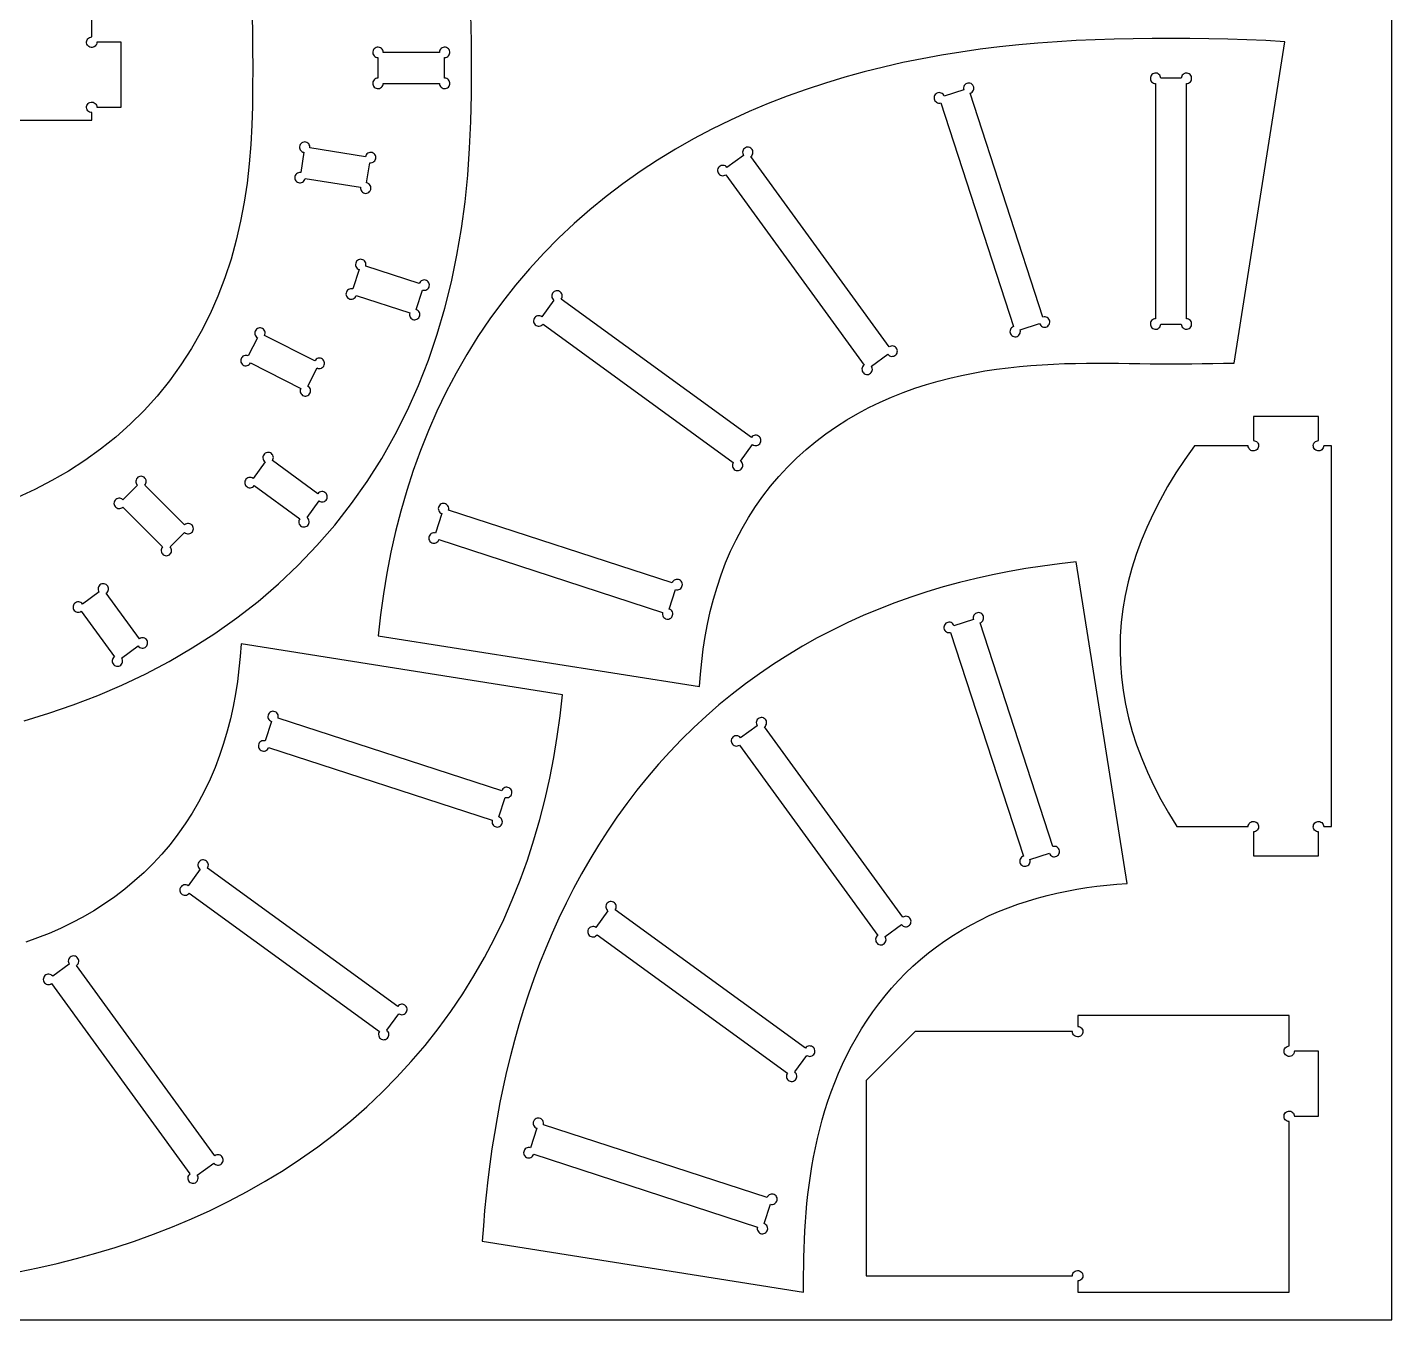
# Model space of a CAD drawing. Extents: x 0 to 2440, y -2940 to 1220.
# Drawn here: x 1601 to 2440, y 0 to 794 of the extents above; entities that cross this region are included whole.
import ezdxf

# ---------------------------------------------------------------- set-up
doc = ezdxf.new("R2010")
doc.units = 0
doc.layers.add('CUT', color=1, linetype='Continuous')
doc.layers.add('REFERENCE-SHEET', color=8, linetype='Continuous')

msp = doc.modelspace()

# ---------------------------------------------------------------- linework, layer by layer
at = {"layer": 'CUT'}
for points in [[(1407, 737), (1641, 737), (1641, 741.8), (1640.32, 741.87), (1639.67, 742.09), (1639.08, 742.44), (1638.58, 742.9), (1638.19, 743.47), (1637.93, 744.1), (1637.81, 744.77), (1637.83, 745.46), (1638, 746.12), (1638.31, 746.73), (1638.74, 747.26), (1639.27, 747.69), (1639.88, 748), (1640.54, 748.17), (1641.23, 748.19), (1641.9, 748.07), (1642.53, 747.81), (1643.1, 747.42), (1643.56, 746.92), (1643.91, 746.33), (1644.13, 745.68), (1644.2, 745), (1659, 745), (1659, 785), (1644.2, 785), (1644.13, 784.32), (1643.91, 783.67), (1643.56, 783.08), (1643.1, 782.58), (1642.53, 782.19), (1641.9, 781.93), (1641.23, 781.81), (1640.54, 781.83), (1639.88, 782), (1639.27, 782.31), (1638.74, 782.74), (1638.31, 783.27), (1638, 783.88), (1637.83, 784.54), (1637.81, 785.23), (1637.93, 785.9), (1638.19, 786.53), (1638.58, 787.1), (1639.08, 787.56), (1639.67, 787.91), (1640.32, 788.13), (1641, 788.2), (1641, 821.17)], [(1739.38, 804.48), (1739.74, 792.7), (1739.88, 780.94), (1739.9, 769.2), (1739.88, 757.46), (1739.74, 745.7), (1739.38, 733.92), (1738.75, 722.11), (1737.78, 710.29), (1736.44, 698.47), (1734.69, 686.68), (1732.48, 674.92), (1729.79, 663.25), (1726.59, 651.68), (1722.85, 640.25), (1718.57, 629.01), (1713.73, 617.99), (1708.33, 607.23), (1702.36, 596.77), (1695.84, 586.65), (1688.79, 576.9), (1681.22, 567.57), (1673.16, 558.68), (1664.64, 550.25), (1655.7, 542.3), (1646.37, 534.86), (1636.7, 527.92), (1626.73, 521.5), (1616.5, 515.59), (1606.06, 510.19), (1595.44, 505.29)], [(1599.4, 367.96), (1614.57, 372.61), (1629.66, 377.82), (1644.65, 383.59), (1659.5, 389.96), (1674.16, 396.94), (1688.6, 404.54), (1702.77, 412.78), (1716.62, 421.67), (1730.1, 431.2), (1743.17, 441.38), (1755.77, 452.19), (1767.86, 463.63), (1779.4, 475.67), (1790.35, 488.29), (1800.66, 501.45), (1810.31, 515.12), (1819.27, 529.27), (1827.53, 543.85), (1835.07, 558.81), (1841.88, 574.11), (1847.98, 589.7), (1853.37, 605.53), (1858.07, 621.57), (1862.09, 637.76), (1865.46, 654.07), (1868.22, 670.46), (1870.41, 686.91), (1872.06, 703.38), (1873.22, 719.85), (1873.95, 736.32), (1874.31, 752.77), (1874.4, 769.2), (1874.31, 785.63), (1873.95, 802.08)], [(1595.93, 29.44), (1607.84, 31.87), (1619.75, 34.57), (1631.66, 37.55), (1643.55, 40.82), (1655.41, 44.4), (1667.23, 48.29), (1679, 52.5), (1690.71, 57.04), (1702.33, 61.93), (1713.85, 67.16), (1725.26, 72.76), (1736.53, 78.71), (1747.65, 85.04), (1758.59, 91.73), (1769.34, 98.81), (1779.87, 106.25), (1790.17, 114.07), (1800.21, 122.26), (1809.97, 130.81), (1819.44, 139.72), (1828.59, 148.99), (1837.4, 158.6), (1845.86, 168.53), (1853.96, 178.78), (1861.68, 189.33), (1869, 200.17), (1875.93, 211.27), (1882.44, 222.62), (1888.54, 234.2), (1894.23, 245.99), (1899.49, 257.97), (1904.34, 270.12), (1908.77, 282.42), (1912.8, 294.85), (1916.43, 307.39), (1919.66, 320.02), (1922.51, 332.73), (1924.99, 345.49), (1927.12, 358.3), (1928.92, 371.15), (1930.39, 384.01), (1732.85, 415.3), (1732.27, 407.59), (1731.49, 399.89), (1730.52, 392.18), (1729.33, 384.49), (1727.89, 376.82), (1726.21, 369.19), (1724.27, 361.61), (1722.06, 354.09), (1719.56, 346.66), (1716.78, 339.32), (1713.71, 332.1), (1710.34, 325), (1706.68, 318.05), (1702.72, 311.27), (1698.47, 304.67), (1693.94, 298.26), (1689.13, 292.06), (1684.06, 286.09), (1678.73, 280.35), (1673.16, 274.85), (1667.36, 269.61), (1661.34, 264.64), (1655.13, 259.93), (1648.75, 255.49), (1642.2, 251.32), (1635.51, 247.43), (1628.7, 243.82), (1621.78, 240.47), (1614.78, 237.38), (1607.7, 234.56), (1600.57, 231.99)]]:
    msp.add_lwpolyline(points, dxfattribs=at)
for points in [[(1816.9, 762.9), (1816.22, 762.83), (1815.57, 762.61), (1814.98, 762.26), (1814.48, 761.8), (1814.09, 761.23), (1813.83, 760.6), (1813.71, 759.93), (1813.73, 759.24), (1813.9, 758.58), (1814.21, 757.97), (1814.64, 757.44), (1815.17, 757.01), (1815.78, 756.7), (1816.44, 756.53), (1817.13, 756.51), (1817.8, 756.63), (1818.43, 756.89), (1819, 757.28), (1819.46, 757.78), (1819.81, 758.37), (1820.03, 759.02), (1820.1, 759.7), (1854.7, 759.7), (1854.77, 759.02), (1854.99, 758.37), (1855.34, 757.78), (1855.8, 757.28), (1856.37, 756.89), (1857, 756.63), (1857.67, 756.51), (1858.36, 756.53), (1859.02, 756.7), (1859.63, 757.01), (1860.16, 757.44), (1860.59, 757.97), (1860.9, 758.58), (1861.07, 759.24), (1861.09, 759.93), (1860.97, 760.6), (1860.71, 761.23), (1860.32, 761.8), (1859.82, 762.26), (1859.23, 762.61), (1858.58, 762.83), (1857.9, 762.9), (1857.9, 775.5), (1858.58, 775.57), (1859.23, 775.79), (1859.82, 776.14), (1860.32, 776.6), (1860.71, 777.17), (1860.97, 777.8), (1861.09, 778.47), (1861.07, 779.16), (1860.9, 779.82), (1860.59, 780.43), (1860.16, 780.96), (1859.63, 781.39), (1859.02, 781.7), (1858.36, 781.87), (1857.67, 781.89), (1857, 781.77), (1856.37, 781.51), (1855.8, 781.12), (1855.34, 780.62), (1854.99, 780.03), (1854.77, 779.38), (1854.7, 778.7), (1820.1, 778.7), (1820.03, 779.38), (1819.81, 780.03), (1819.46, 780.62), (1819, 781.12), (1818.43, 781.51), (1817.8, 781.77), (1817.13, 781.89), (1816.44, 781.87), (1815.78, 781.7), (1815.17, 781.39), (1814.64, 780.96), (1814.21, 780.43), (1813.9, 779.82), (1813.73, 779.16), (1813.71, 778.47), (1813.83, 777.8), (1814.09, 777.17), (1814.48, 776.6), (1814.98, 776.14), (1815.57, 775.79), (1816.22, 775.57), (1816.9, 775.5)], [(2374.39, 785.3), (2362.66, 785.99), (2350.96, 786.52), (2339.28, 786.9), (2327.62, 787.14), (2315.98, 787.27), (2304.35, 787.3), (2292.72, 787.27), (2281.08, 787.14), (2269.42, 786.9), (2257.75, 786.52), (2246.04, 785.99), (2234.31, 785.3), (2222.55, 784.43), (2210.77, 783.37), (2198.95, 782.12), (2187.11, 780.65), (2175.24, 778.96), (2163.36, 777.03), (2151.46, 774.86), (2139.55, 772.43), (2127.63, 769.73), (2115.73, 766.75), (2103.84, 763.47), (2091.98, 759.9), (2080.16, 756.01), (2068.39, 751.8), (2056.68, 747.26), (2045.06, 742.37), (2033.54, 737.13), (2022.13, 731.54), (2010.86, 725.58), (1999.74, 719.26), (1988.8, 712.56), (1978.05, 705.49), (1967.51, 698.05), (1957.22, 690.23), (1947.18, 682.04), (1937.42, 673.49), (1927.95, 664.57), (1918.8, 655.31), (1909.99, 645.7), (1901.52, 635.77), (1893.43, 625.52), (1885.71, 614.97), (1878.39, 604.13), (1871.46, 593.03), (1864.95, 581.68), (1858.84, 570.09), (1853.16, 558.3), (1847.9, 546.33), (1843.05, 534.18), (1838.61, 521.88), (1834.59, 509.45), (1830.96, 496.91), (1827.73, 484.28), (1824.88, 471.57), (1822.39, 458.81), (1820.26, 445.99), (1818.47, 433.15), (1817, 420.29), (2014.54, 389), (2015.12, 396.7), (2015.89, 404.41), (2016.87, 412.12), (2018.06, 419.81), (2019.49, 427.48), (2021.17, 435.11), (2023.12, 442.69), (2025.33, 450.2), (2027.82, 457.64), (2030.6, 464.98), (2033.68, 472.2), (2037.05, 479.3), (2040.71, 486.24), (2044.67, 493.03), (2048.91, 499.63), (2053.45, 506.04), (2058.25, 512.24), (2063.33, 518.21), (2068.66, 523.95), (2074.23, 529.45), (2080.03, 534.68), (2086.04, 539.66), (2092.25, 544.37), (2098.64, 548.81), (2105.19, 552.97), (2111.87, 556.86), (2118.69, 560.48), (2125.6, 563.83), (2132.61, 566.91), (2139.69, 569.74), (2146.82, 572.31), (2153.99, 574.64), (2161.18, 576.73), (2168.39, 578.6), (2175.59, 580.25), (2182.78, 581.7), (2189.94, 582.96), (2197.08, 584.04), (2204.17, 584.95), (2211.22, 585.71), (2218.22, 586.33), (2225.16, 586.82), (2232.05, 587.19), (2238.87, 587.46), (2245.64, 587.64), (2252.35, 587.74), (2259, 587.78), (2265.6, 587.76), (2272.15, 587.7), (2278.65, 587.61), (2285.11, 587.51), (2291.55, 587.41), (2297.95, 587.33), (2304.35, 587.3), (2310.75, 587.33), (2317.15, 587.41), (2323.59, 587.51), (2330.05, 587.61), (2336.55, 587.7), (2343.1, 587.76)], [(2310.65, 611.8), (2310.72, 611.12), (2310.94, 610.47), (2311.29, 609.88), (2311.75, 609.38), (2312.32, 608.99), (2312.95, 608.73), (2313.62, 608.61), (2314.31, 608.63), (2314.97, 608.8), (2315.58, 609.11), (2316.11, 609.54), (2316.54, 610.07), (2316.85, 610.68), (2317.02, 611.34), (2317.04, 612.03), (2316.92, 612.7), (2316.66, 613.33), (2316.27, 613.89), (2315.77, 614.36), (2315.18, 614.71), (2314.53, 614.93), (2313.85, 615), (2313.85, 759.6), (2314.53, 759.67), (2315.18, 759.89), (2315.77, 760.24), (2316.27, 760.7), (2316.66, 761.26), (2316.92, 761.9), (2317.04, 762.57), (2317.02, 763.25), (2316.85, 763.92), (2316.54, 764.53), (2316.11, 765.06), (2315.58, 765.49), (2314.97, 765.8), (2314.31, 765.97), (2313.62, 765.99), (2312.95, 765.87), (2312.32, 765.61), (2311.75, 765.22), (2311.29, 764.72), (2310.94, 764.13), (2310.72, 763.48), (2310.65, 762.8), (2298.05, 762.8), (2297.98, 763.48), (2297.76, 764.13), (2297.41, 764.72), (2296.95, 765.22), (2296.38, 765.61), (2295.75, 765.87), (2295.08, 765.99), (2294.39, 765.97), (2293.73, 765.8), (2293.12, 765.49), (2292.59, 765.06), (2292.16, 764.53), (2291.85, 763.92), (2291.68, 763.25), (2291.66, 762.57), (2291.78, 761.9), (2292.04, 761.26), (2292.43, 760.7), (2292.93, 760.24), (2293.52, 759.89), (2294.17, 759.67), (2294.85, 759.6), (2294.85, 615), (2294.17, 614.93), (2293.52, 614.71), (2292.93, 614.36), (2292.43, 613.89), (2292.04, 613.33), (2291.78, 612.7), (2291.66, 612.03), (2291.68, 611.34), (2291.85, 610.68), (2292.16, 610.07), (2292.59, 609.54), (2293.12, 609.11), (2293.73, 608.8), (2294.39, 608.63), (2295.08, 608.61), (2295.75, 608.73), (2296.38, 608.99), (2296.95, 609.38), (2297.41, 609.88), (2297.76, 610.47), (2297.98, 611.12), (2298.05, 611.8)], [(2223.58, 612.07), (2223.86, 611.44), (2224.27, 610.89), (2224.78, 610.44), (2225.38, 610.11), (2226.03, 609.91), (2226.72, 609.86), (2227.39, 609.95), (2228.04, 610.18), (2228.61, 610.55), (2229.1, 611.03), (2229.48, 611.6), (2229.72, 612.24), (2229.82, 612.92), (2229.78, 613.6), (2229.59, 614.26), (2229.27, 614.86), (2228.82, 615.38), (2228.28, 615.8), (2227.66, 616.09), (2226.99, 616.24), (2226.31, 616.24), (2225.64, 616.1), (2180.95, 753.62), (2181.58, 753.9), (2182.13, 754.31), (2182.58, 754.82), (2182.91, 755.42), (2183.11, 756.08), (2183.16, 756.76), (2183.07, 757.44), (2182.83, 758.08), (2182.47, 758.66), (2181.99, 759.14), (2181.42, 759.52), (2180.78, 759.76), (2180.1, 759.86), (2179.42, 759.82), (2178.76, 759.63), (2178.16, 759.31), (2177.64, 758.86), (2177.22, 758.32), (2176.93, 757.7), (2176.78, 757.03), (2176.78, 756.35), (2176.92, 755.68), (2164.94, 751.78), (2164.66, 752.41), (2164.25, 752.96), (2163.74, 753.41), (2163.14, 753.74), (2162.48, 753.94), (2161.8, 753.99), (2161.12, 753.9), (2160.48, 753.67), (2159.9, 753.3), (2159.42, 752.82), (2159.04, 752.25), (2158.8, 751.61), (2158.7, 750.93), (2158.74, 750.25), (2158.93, 749.59), (2159.25, 748.99), (2159.7, 748.47), (2160.24, 748.05), (2160.86, 747.77), (2161.53, 747.62), (2162.21, 747.61), (2162.88, 747.75), (2207.57, 610.23), (2206.94, 609.95), (2206.39, 609.54), (2205.94, 609.03), (2205.61, 608.43), (2205.41, 607.78), (2205.36, 607.09), (2205.45, 606.42), (2205.68, 605.77), (2206.05, 605.2), (2206.53, 604.71), (2207.1, 604.33), (2207.74, 604.09), (2208.42, 603.99), (2209.1, 604.03), (2209.76, 604.22), (2210.36, 604.54), (2210.88, 604.99), (2211.29, 605.53), (2211.58, 606.15), (2211.73, 606.82), (2211.74, 607.5), (2211.6, 608.17)], [(1769.42, 704.9), (1768.74, 704.93), (1768.06, 704.82), (1767.43, 704.57), (1766.86, 704.18), (1766.39, 703.69), (1766.03, 703.11), (1765.8, 702.46), (1765.72, 701.78), (1765.79, 701.1), (1765.99, 700.45), (1766.33, 699.86), (1766.79, 699.35), (1767.35, 698.95), (1767.98, 698.68), (1768.65, 698.55), (1769.33, 698.56), (1770, 698.72), (1770.61, 699.02), (1771.15, 699.44), (1771.59, 699.97), (1771.9, 700.58), (1772.08, 701.24), (1806.26, 695.82), (1806.22, 695.14), (1806.33, 694.46), (1806.59, 693.83), (1806.97, 693.26), (1807.46, 692.79), (1808.05, 692.43), (1808.69, 692.21), (1809.37, 692.12), (1810.05, 692.19), (1810.7, 692.39), (1811.3, 692.73), (1811.8, 693.19), (1812.2, 693.75), (1812.47, 694.38), (1812.6, 695.05), (1812.59, 695.73), (1812.43, 696.4), (1812.13, 697.01), (1811.71, 697.55), (1811.18, 697.99), (1810.58, 698.3), (1809.92, 698.48), (1811.89, 710.93), (1812.57, 710.89), (1813.25, 711.01), (1813.88, 711.26), (1814.45, 711.64), (1814.92, 712.13), (1815.28, 712.72), (1815.51, 713.36), (1815.59, 714.04), (1815.53, 714.72), (1815.32, 715.38), (1814.98, 715.97), (1814.52, 716.48), (1813.96, 716.87), (1813.33, 717.15), (1812.66, 717.28), (1811.98, 717.26), (1811.31, 717.1), (1810.7, 716.8), (1810.16, 716.38), (1809.72, 715.86), (1809.41, 715.25), (1809.23, 714.59), (1775.05, 720), (1775.09, 720.68), (1774.98, 721.36), (1774.72, 722), (1774.34, 722.56), (1773.85, 723.04), (1773.26, 723.39), (1772.62, 723.62), (1771.94, 723.7), (1771.26, 723.64), (1770.61, 723.43), (1770.01, 723.09), (1769.51, 722.63), (1769.11, 722.08), (1768.84, 721.45), (1768.71, 720.78), (1768.72, 720.09), (1768.88, 719.43), (1769.18, 718.81), (1769.6, 718.27), (1770.13, 717.84), (1770.73, 717.52), (1771.39, 717.34)], [(2130.38, 593.26), (2130.84, 592.75), (2131.4, 592.36), (2132.03, 592.08), (2132.7, 591.95), (2133.38, 591.97), (2134.05, 592.13), (2134.66, 592.43), (2135.2, 592.85), (2135.64, 593.37), (2135.95, 593.98), (2136.13, 594.64), (2136.17, 595.32), (2136.06, 596), (2135.8, 596.64), (2135.42, 597.2), (2134.93, 597.68), (2134.34, 598.03), (2133.7, 598.26), (2133.02, 598.34), (2132.34, 598.28), (2131.68, 598.07), (2131.09, 597.73), (2046.1, 714.71), (2046.61, 715.17), (2047, 715.73), (2047.27, 716.36), (2047.41, 717.03), (2047.39, 717.71), (2047.23, 718.38), (2046.93, 718.99), (2046.51, 719.53), (2045.99, 719.97), (2045.38, 720.29), (2044.72, 720.46), (2044.03, 720.5), (2043.36, 720.39), (2042.72, 720.13), (2042.16, 719.75), (2041.68, 719.26), (2041.33, 718.67), (2041.1, 718.03), (2041.02, 717.35), (2041.08, 716.67), (2041.29, 716.02), (2041.63, 715.42), (2031.43, 708.02), (2030.98, 708.52), (2030.42, 708.92), (2029.79, 709.19), (2029.12, 709.32), (2028.44, 709.31), (2027.77, 709.15), (2027.15, 708.85), (2026.62, 708.43), (2026.18, 707.9), (2025.86, 707.3), (2025.68, 706.64), (2025.65, 705.95), (2025.76, 705.28), (2026.02, 704.64), (2026.4, 704.07), (2026.89, 703.6), (2027.47, 703.24), (2028.12, 703.02), (2028.8, 702.94), (2029.48, 703), (2030.13, 703.21), (2030.73, 703.55), (2115.72, 586.56), (2115.21, 586.1), (2114.81, 585.55), (2114.54, 584.92), (2114.41, 584.25), (2114.43, 583.56), (2114.59, 582.9), (2114.88, 582.28), (2115.31, 581.74), (2115.83, 581.31), (2116.44, 580.99), (2117.1, 580.81), (2117.78, 580.78), (2118.46, 580.89), (2119.09, 581.14), (2119.66, 581.53), (2120.14, 582.02), (2120.49, 582.6), (2120.72, 583.25), (2120.8, 583.93), (2120.74, 584.61), (2120.53, 585.26), (2120.19, 585.85)], [(1801.43, 633.34), (1800.76, 633.48), (1800.08, 633.48), (1799.41, 633.33), (1798.79, 633.04), (1798.25, 632.63), (1797.8, 632.11), (1797.48, 631.5), (1797.29, 630.85), (1797.25, 630.16), (1797.35, 629.49), (1797.59, 628.85), (1797.97, 628.28), (1798.46, 627.79), (1799.03, 627.43), (1799.68, 627.19), (1800.35, 627.1), (1801.04, 627.16), (1801.69, 627.35), (1802.29, 627.69), (1802.8, 628.14), (1803.21, 628.69), (1803.49, 629.31), (1836.4, 618.62), (1836.25, 617.95), (1836.26, 617.27), (1836.41, 616.6), (1836.7, 615.98), (1837.11, 615.43), (1837.63, 614.99), (1838.24, 614.67), (1838.89, 614.48), (1839.58, 614.43), (1840.25, 614.54), (1840.89, 614.78), (1841.46, 615.15), (1841.94, 615.64), (1842.31, 616.22), (1842.54, 616.86), (1842.64, 617.54), (1842.58, 618.22), (1842.39, 618.88), (1842.05, 619.47), (1841.6, 619.99), (1841.05, 620.39), (1840.43, 620.67), (1844.32, 632.66), (1844.99, 632.52), (1845.67, 632.52), (1846.34, 632.67), (1846.96, 632.96), (1847.51, 633.37), (1847.95, 633.89), (1848.28, 634.5), (1848.46, 635.16), (1848.51, 635.84), (1848.41, 636.51), (1848.16, 637.15), (1847.79, 637.73), (1847.3, 638.21), (1846.72, 638.57), (1846.08, 638.81), (1845.4, 638.9), (1844.72, 638.85), (1844.06, 638.65), (1843.47, 638.32), (1842.95, 637.86), (1842.55, 637.31), (1842.27, 636.69), (1809.36, 647.38), (1809.5, 648.05), (1809.5, 648.74), (1809.35, 649.4), (1809.06, 650.02), (1808.64, 650.57), (1808.12, 651.01), (1807.52, 651.34), (1806.86, 651.52), (1806.18, 651.57), (1805.5, 651.47), (1804.86, 651.22), (1804.29, 650.85), (1803.81, 650.36), (1803.45, 649.78), (1803.21, 649.14), (1803.12, 648.46), (1803.17, 647.78), (1803.37, 647.13), (1803.7, 646.53), (1804.15, 646.01), (1804.7, 645.61), (1805.33, 645.33)], [(2047.21, 537.71), (2047.8, 537.37), (2048.46, 537.16), (2049.14, 537.1), (2049.82, 537.18), (2050.46, 537.41), (2051.05, 537.76), (2051.54, 538.24), (2051.92, 538.8), (2052.17, 539.44), (2052.29, 540.11), (2052.25, 540.8), (2052.07, 541.46), (2051.76, 542.07), (2051.32, 542.59), (2050.78, 543.01), (2050.17, 543.31), (2049.5, 543.47), (2048.82, 543.49), (2048.15, 543.35), (2047.52, 543.08), (2046.96, 542.69), (2046.5, 542.18), (1929.52, 627.17), (1929.86, 627.77), (1930.07, 628.42), (1930.13, 629.1), (1930.05, 629.78), (1929.82, 630.42), (1929.46, 631.01), (1928.99, 631.5), (1928.42, 631.88), (1927.79, 632.14), (1927.11, 632.25), (1926.43, 632.21), (1925.77, 632.03), (1925.16, 631.72), (1924.63, 631.28), (1924.21, 630.74), (1923.92, 630.13), (1923.76, 629.46), (1923.74, 628.78), (1923.87, 628.11), (1924.14, 627.48), (1924.54, 626.92), (1925.05, 626.46), (1917.64, 616.27), (1917.05, 616.61), (1916.4, 616.82), (1915.72, 616.88), (1915.04, 616.8), (1914.39, 616.57), (1913.81, 616.22), (1913.31, 615.74), (1912.93, 615.18), (1912.68, 614.54), (1912.57, 613.86), (1912.6, 613.18), (1912.78, 612.52), (1913.09, 611.91), (1913.53, 611.39), (1914.07, 610.97), (1914.69, 610.67), (1915.35, 610.51), (1916.04, 610.49), (1916.71, 610.62), (1917.34, 610.9), (1917.89, 611.29), (1918.35, 611.8), (2035.33, 526.81), (2034.99, 526.21), (2034.79, 525.56), (2034.72, 524.88), (2034.81, 524.2), (2035.03, 523.56), (2035.39, 522.97), (2035.86, 522.48), (2036.43, 522.1), (2037.07, 521.84), (2037.74, 521.73), (2038.42, 521.77), (2039.08, 521.94), (2039.69, 522.26), (2040.22, 522.7), (2040.64, 523.23), (2040.94, 523.85), (2041.1, 524.52), (2041.11, 525.2), (2040.98, 525.87), (2040.71, 526.5), (2040.31, 527.06), (2039.8, 527.51)], [(1737.2, 592.2), (1736.56, 592.45), (1735.88, 592.55), (1735.2, 592.51), (1734.54, 592.32), (1733.94, 591.99), (1733.42, 591.55), (1733, 591.01), (1732.72, 590.39), (1732.57, 589.72), (1732.56, 589.03), (1732.7, 588.36), (1732.98, 587.74), (1733.39, 587.19), (1733.9, 586.74), (1734.5, 586.41), (1735.15, 586.21), (1735.84, 586.15), (1736.51, 586.25), (1737.16, 586.48), (1737.73, 586.85), (1738.22, 587.33), (1738.6, 587.9), (1769.42, 572.19), (1769.18, 571.55), (1769.08, 570.88), (1769.12, 570.19), (1769.31, 569.54), (1769.63, 568.93), (1770.08, 568.41), (1770.62, 568), (1771.24, 567.71), (1771.91, 567.56), (1772.59, 567.56), (1773.26, 567.7), (1773.89, 567.98), (1774.44, 568.38), (1774.89, 568.9), (1775.22, 569.49), (1775.42, 570.15), (1775.47, 570.83), (1775.38, 571.51), (1775.15, 572.15), (1774.78, 572.73), (1774.3, 573.22), (1773.73, 573.59), (1779.45, 584.82), (1780.09, 584.57), (1780.76, 584.47), (1781.45, 584.52), (1782.1, 584.7), (1782.71, 585.03), (1783.23, 585.47), (1783.64, 586.02), (1783.93, 586.64), (1784.08, 587.3), (1784.09, 587.99), (1783.94, 588.66), (1783.66, 589.28), (1783.26, 589.83), (1782.75, 590.28), (1782.15, 590.62), (1781.49, 590.81), (1780.81, 590.87), (1780.13, 590.77), (1779.49, 590.54), (1778.91, 590.17), (1778.42, 589.69), (1778.05, 589.12), (1747.22, 604.83), (1747.46, 605.47), (1747.57, 606.15), (1747.52, 606.83), (1747.34, 607.49), (1747.01, 608.09), (1746.57, 608.61), (1746.02, 609.02), (1745.4, 609.31), (1744.73, 609.46), (1744.05, 609.47), (1743.38, 609.33), (1742.76, 609.05), (1742.21, 608.64), (1741.75, 608.13), (1741.42, 607.53), (1741.23, 606.87), (1741.17, 606.19), (1741.26, 605.51), (1741.5, 604.87), (1741.86, 604.29), (1742.34, 603.8), (1742.92, 603.43)], [(2403, 537), (2398.2, 537), (2398.13, 536.32), (2397.91, 535.67), (2397.56, 535.08), (2397.1, 534.58), (2396.53, 534.19), (2395.9, 533.93), (2395.23, 533.81), (2394.54, 533.83), (2393.88, 534), (2393.27, 534.31), (2392.74, 534.74), (2392.31, 535.27), (2392, 535.88), (2391.83, 536.54), (2391.81, 537.23), (2391.93, 537.9), (2392.19, 538.53), (2392.58, 539.1), (2393.08, 539.56), (2393.67, 539.91), (2394.32, 540.13), (2395, 540.2), (2395, 555), (2355, 555), (2355, 540.2), (2355.68, 540.13), (2356.33, 539.91), (2356.92, 539.56), (2357.42, 539.1), (2357.81, 538.53), (2358.07, 537.9), (2358.19, 537.23), (2358.17, 536.54), (2358, 535.88), (2357.69, 535.27), (2357.26, 534.74), (2356.73, 534.31), (2356.12, 534), (2355.46, 533.83), (2354.77, 533.81), (2354.1, 533.93), (2353.47, 534.19), (2352.9, 534.58), (2352.44, 535.08), (2352.09, 535.67), (2351.87, 536.32), (2351.8, 537), (2318.83, 537), (2312.9, 528.64), (2307.39, 520.29), (2302.28, 511.93), (2297.58, 503.57), (2293.29, 495.21), (2289.42, 486.86), (2285.95, 478.5), (2282.89, 470.14), (2280.25, 461.79), (2278.01, 453.43), (2276.19, 445.07), (2274.78, 436.71), (2273.77, 428.36), (2273.18, 420), (2273, 411.64), (2273.23, 403.29), (2273.87, 394.93), (2274.92, 386.57), (2276.38, 378.21), (2278.25, 369.86), (2280.53, 361.5), (2283.22, 353.14), (2286.33, 344.79), (2289.84, 336.43), (2293.76, 328.07), (2298.1, 319.71), (2302.84, 311.36), (2308, 303), (2351.8, 303), (2351.87, 303.68), (2352.09, 304.33), (2352.44, 304.92), (2352.9, 305.42), (2353.47, 305.81), (2354.1, 306.07), (2354.77, 306.19), (2355.46, 306.17), (2356.12, 306), (2356.73, 305.69), (2357.26, 305.26), (2357.69, 304.73), (2358, 304.12), (2358.17, 303.46), (2358.19, 302.77), (2358.07, 302.1), (2357.81, 301.47), (2357.42, 300.9), (2356.92, 300.44), (2356.33, 300.09), (2355.68, 299.87), (2355, 299.8), (2355, 285), (2395, 285), (2395, 299.8), (2394.32, 299.87), (2393.67, 300.09), (2393.08, 300.44), (2392.58, 300.9), (2392.19, 301.47), (2391.93, 302.1), (2391.81, 302.77), (2391.83, 303.46), (2392, 304.12), (2392.31, 304.73), (2392.74, 305.26), (2393.27, 305.69), (2393.88, 306), (2394.54, 306.17), (2395.23, 306.19), (2395.9, 306.07), (2396.53, 305.81), (2397.1, 305.42), (2397.56, 304.92), (2397.91, 304.33), (2398.13, 303.68), (2398.2, 303), (2403, 303)], [(1740.12, 516.99), (1739.53, 517.33), (1738.88, 517.53), (1738.2, 517.6), (1737.52, 517.51), (1736.87, 517.29), (1736.29, 516.93), (1735.79, 516.46), (1735.41, 515.89), (1735.16, 515.26), (1735.05, 514.58), (1735.08, 513.9), (1735.26, 513.24), (1735.58, 512.63), (1736.01, 512.1), (1736.55, 511.68), (1737.17, 511.38), (1737.83, 511.22), (1738.52, 511.21), (1739.19, 511.34), (1739.82, 511.61), (1740.37, 512.01), (1740.83, 512.52), (1768.82, 492.18), (1768.48, 491.59), (1768.28, 490.93), (1768.21, 490.25), (1768.3, 489.57), (1768.52, 488.93), (1768.88, 488.34), (1769.35, 487.85), (1769.92, 487.47), (1770.55, 487.22), (1771.23, 487.1), (1771.91, 487.14), (1772.57, 487.32), (1773.18, 487.63), (1773.71, 488.07), (1774.13, 488.61), (1774.43, 489.22), (1774.59, 489.89), (1774.6, 490.57), (1774.47, 491.24), (1774.2, 491.87), (1773.8, 492.43), (1773.29, 492.89), (1780.7, 503.08), (1781.29, 502.74), (1781.94, 502.53), (1782.63, 502.47), (1783.31, 502.55), (1783.95, 502.78), (1784.53, 503.14), (1785.03, 503.61), (1785.41, 504.18), (1785.66, 504.81), (1785.78, 505.49), (1785.74, 506.17), (1785.56, 506.83), (1785.25, 507.44), (1784.81, 507.96), (1784.27, 508.39), (1783.66, 508.68), (1782.99, 508.84), (1782.31, 508.86), (1781.64, 508.73), (1781.01, 508.46), (1780.45, 508.06), (1779.99, 507.55), (1752, 527.89), (1752.34, 528.48), (1752.55, 529.13), (1752.61, 529.81), (1752.53, 530.49), (1752.3, 531.14), (1751.94, 531.72), (1751.47, 532.22), (1750.9, 532.6), (1750.27, 532.85), (1749.59, 532.96), (1748.91, 532.93), (1748.25, 532.75), (1747.64, 532.44), (1747.12, 532), (1746.69, 531.46), (1746.4, 530.84), (1746.24, 530.18), (1746.22, 529.5), (1746.35, 528.82), (1746.62, 528.2), (1747.02, 527.64), (1747.53, 527.18)], [(1660.1, 503.89), (1659.57, 504.32), (1658.96, 504.62), (1658.29, 504.79), (1657.61, 504.82), (1656.94, 504.7), (1656.31, 504.43), (1655.74, 504.04), (1655.28, 503.54), (1654.93, 502.95), (1654.71, 502.31), (1654.64, 501.63), (1654.71, 500.95), (1654.93, 500.3), (1655.28, 499.71), (1655.74, 499.21), (1656.31, 498.82), (1656.94, 498.56), (1657.61, 498.43), (1658.29, 498.46), (1658.96, 498.63), (1659.57, 498.93), (1660.1, 499.36), (1684.57, 474.9), (1684.14, 474.36), (1683.83, 473.75), (1683.66, 473.09), (1683.64, 472.41), (1683.76, 471.73), (1684.02, 471.1), (1684.41, 470.54), (1684.91, 470.07), (1685.5, 469.72), (1686.15, 469.51), (1686.83, 469.43), (1687.51, 469.51), (1688.16, 469.72), (1688.75, 470.07), (1689.25, 470.54), (1689.64, 471.1), (1689.9, 471.73), (1690.02, 472.41), (1690, 473.09), (1689.83, 473.75), (1689.52, 474.36), (1689.09, 474.9), (1698, 483.81), (1698.54, 483.38), (1699.15, 483.07), (1699.81, 482.9), (1700.49, 482.88), (1701.17, 483), (1701.8, 483.26), (1702.36, 483.65), (1702.83, 484.15), (1703.18, 484.74), (1703.39, 485.39), (1703.47, 486.07), (1703.39, 486.75), (1703.18, 487.4), (1702.83, 487.99), (1702.36, 488.49), (1701.8, 488.88), (1701.17, 489.14), (1700.49, 489.26), (1699.81, 489.24), (1699.15, 489.07), (1698.54, 488.76), (1698, 488.33), (1673.54, 512.8), (1673.97, 513.33), (1674.27, 513.94), (1674.44, 514.61), (1674.47, 515.29), (1674.34, 515.96), (1674.08, 516.59), (1673.69, 517.16), (1673.19, 517.62), (1672.6, 517.97), (1671.95, 518.19), (1671.27, 518.26), (1670.59, 518.19), (1669.95, 517.97), (1669.36, 517.62), (1668.86, 517.16), (1668.47, 516.59), (1668.2, 515.96), (1668.08, 515.29), (1668.11, 514.61), (1668.28, 513.94), (1668.58, 513.33), (1669.01, 512.8)], [(1999.82, 448.67), (2000.49, 448.53), (2001.17, 448.53), (2001.84, 448.68), (2002.46, 448.97), (2003.01, 449.39), (2003.45, 449.91), (2003.77, 450.51), (2003.96, 451.17), (2004.01, 451.85), (2003.9, 452.53), (2003.66, 453.17), (2003.29, 453.74), (2002.8, 454.22), (2002.22, 454.59), (2001.58, 454.82), (2000.9, 454.91), (2000.22, 454.86), (1999.56, 454.66), (1998.96, 454.33), (1998.45, 453.88), (1998.04, 453.33), (1997.76, 452.7), (1860.24, 497.39), (1860.38, 498.06), (1860.38, 498.74), (1860.23, 499.41), (1859.94, 500.03), (1859.53, 500.57), (1859, 501.02), (1858.4, 501.34), (1857.74, 501.53), (1857.06, 501.57), (1856.39, 501.47), (1855.75, 501.23), (1855.17, 500.85), (1854.69, 500.37), (1854.33, 499.79), (1854.09, 499.14), (1854, 498.47), (1854.05, 497.78), (1854.25, 497.13), (1854.58, 496.53), (1855.03, 496.02), (1855.59, 495.61), (1856.21, 495.33), (1852.32, 483.35), (1851.65, 483.49), (1850.96, 483.48), (1850.3, 483.33), (1849.67, 483.05), (1849.13, 482.63), (1848.69, 482.11), (1848.36, 481.51), (1848.17, 480.85), (1848.13, 480.17), (1848.23, 479.49), (1848.48, 478.85), (1848.85, 478.28), (1849.34, 477.8), (1849.92, 477.43), (1850.56, 477.2), (1851.24, 477.11), (1851.92, 477.16), (1852.57, 477.36), (1853.17, 477.69), (1853.68, 478.14), (1854.09, 478.69), (1854.37, 479.32), (1991.89, 434.63), (1991.75, 433.96), (1991.76, 433.28), (1991.91, 432.61), (1992.2, 431.99), (1992.61, 431.45), (1993.13, 431), (1993.73, 430.68), (1994.39, 430.49), (1995.07, 430.45), (1995.75, 430.55), (1996.39, 430.79), (1996.96, 431.17), (1997.44, 431.65), (1997.81, 432.23), (1998.04, 432.87), (1998.14, 433.55), (1998.08, 434.23), (1997.88, 434.89), (1997.55, 435.49), (1997.1, 436), (1996.55, 436.41), (1995.93, 436.69)], [(2246.01, 465.6), (2235.72, 464.45), (2225.44, 463.09), (2215.17, 461.53), (2204.93, 459.74), (2194.72, 457.72), (2184.55, 455.47), (2174.43, 452.98), (2164.36, 450.24), (2154.35, 447.24), (2144.42, 443.99), (2134.57, 440.47), (2124.81, 436.69), (2115.16, 432.65), (2105.62, 428.34), (2096.2, 423.76), (2086.92, 418.91), (2077.78, 413.79), (2068.8, 408.42), (2059.98, 402.78), (2051.33, 396.89), (2042.87, 390.75), (2034.59, 384.36), (2026.52, 377.73), (2018.65, 370.88), (2010.99, 363.8), (2003.55, 356.5), (1996.33, 349.01), (1989.34, 341.31), (1982.59, 333.44), (1976.07, 325.38), (1969.78, 317.16), (1963.74, 308.79), (1957.93, 300.28), (1952.36, 291.63), (1947.04, 282.86), (1941.95, 273.98), (1937.1, 265), (1932.48, 255.92), (1928.09, 246.77), (1923.93, 237.54), (1919.99, 228.25), (1916.27, 218.9), (1912.77, 209.51), (1909.48, 200.08), (1906.4, 190.62), (1903.51, 181.13), (1900.82, 171.63), (1898.32, 162.11), (1896.01, 152.58), (1893.87, 143.05), (1891.9, 133.53), (1890.1, 124), (1888.47, 114.49), (1886.98, 104.98), (1885.65, 95.49), (1884.46, 86.01), (1883.4, 76.56), (1882.48, 67.11), (1881.68, 57.69), (1881, 48.29), (2078.54, 17), (2078.52, 22.27), (2078.53, 27.58), (2078.59, 32.93), (2078.68, 38.31), (2078.83, 43.73), (2079.04, 49.18), (2079.31, 54.68), (2079.66, 60.21), (2080.08, 65.78), (2080.59, 71.38), (2081.18, 77.02), (2081.87, 82.68), (2082.67, 88.37), (2083.58, 94.09), (2084.6, 99.82), (2085.74, 105.57), (2087.02, 111.33), (2088.42, 117.1), (2089.97, 122.86), (2091.66, 128.61), (2093.5, 134.35), (2095.5, 140.07), (2097.66, 145.75), (2099.98, 151.4), (2102.47, 156.99), (2105.12, 162.54), (2107.95, 168.01), (2110.96, 173.42), (2114.13, 178.74), (2117.49, 183.96), (2121.02, 189.08), (2124.72, 194.09), (2128.59, 198.98), (2132.64, 203.75), (2136.85, 208.37), (2141.23, 212.85), (2145.76, 217.17), (2150.45, 221.33), (2155.28, 225.33), (2160.26, 229.15), (2165.37, 232.8), (2170.61, 236.27), (2175.96, 239.55), (2181.43, 242.65), (2187, 245.55), (2192.66, 248.27), (2198.41, 250.8), (2204.24, 253.14), (2210.14, 255.3), (2216.09, 257.27), (2222.1, 259.06), (2228.15, 260.68), (2234.24, 262.13), (2240.35, 263.41), (2246.49, 264.54), (2252.64, 265.51), (2258.8, 266.34), (2264.97, 267.04), (2271.13, 267.61), (2277.3, 268.06)], [(1635.27, 439.75), (1634.81, 440.26), (1634.25, 440.66), (1633.63, 440.93), (1632.95, 441.06), (1632.27, 441.05), (1631.61, 440.89), (1630.99, 440.59), (1630.45, 440.17), (1630.01, 439.64), (1629.7, 439.03), (1629.52, 438.37), (1629.49, 437.69), (1629.6, 437.02), (1629.85, 436.38), (1630.23, 435.81), (1630.73, 435.34), (1631.31, 434.98), (1631.96, 434.76), (1632.64, 434.67), (1633.32, 434.74), (1633.97, 434.94), (1634.56, 435.28), (1654.9, 407.29), (1654.39, 406.83), (1653.99, 406.28), (1653.72, 405.65), (1653.59, 404.98), (1653.61, 404.29), (1653.77, 403.63), (1654.06, 403.01), (1654.49, 402.47), (1655.01, 402.04), (1655.62, 401.72), (1656.28, 401.54), (1656.96, 401.51), (1657.64, 401.62), (1658.27, 401.87), (1658.84, 402.25), (1659.31, 402.75), (1659.67, 403.33), (1659.9, 403.98), (1659.98, 404.66), (1659.92, 405.34), (1659.71, 405.99), (1659.37, 406.58), (1669.56, 413.99), (1670.02, 413.48), (1670.58, 413.08), (1671.21, 412.81), (1671.88, 412.68), (1672.56, 412.7), (1673.23, 412.86), (1673.84, 413.15), (1674.38, 413.58), (1674.82, 414.1), (1675.13, 414.71), (1675.31, 415.37), (1675.35, 416.05), (1675.23, 416.73), (1674.98, 417.36), (1674.6, 417.93), (1674.11, 418.4), (1673.52, 418.76), (1672.88, 418.99), (1672.2, 419.07), (1671.52, 419.01), (1670.86, 418.8), (1670.27, 418.46), (1649.93, 446.45), (1650.44, 446.91), (1650.84, 447.47), (1651.11, 448.1), (1651.24, 448.77), (1651.23, 449.45), (1651.07, 450.12), (1650.77, 450.73), (1650.35, 451.27), (1649.82, 451.71), (1649.21, 452.02), (1648.55, 452.2), (1647.87, 452.24), (1647.19, 452.12), (1646.56, 451.87), (1645.99, 451.49), (1645.52, 450.99), (1645.16, 450.41), (1644.94, 449.77), (1644.85, 449.09), (1644.92, 448.41), (1645.12, 447.75), (1645.46, 447.16)], [(2229.61, 286.67), (2229.89, 286.05), (2230.3, 285.5), (2230.81, 285.05), (2231.41, 284.72), (2232.06, 284.52), (2232.74, 284.46), (2233.42, 284.56), (2234.07, 284.79), (2234.64, 285.16), (2235.13, 285.64), (2235.5, 286.21), (2235.75, 286.85), (2235.85, 287.53), (2235.81, 288.21), (2235.62, 288.87), (2235.29, 289.47), (2234.85, 289.99), (2234.31, 290.4), (2233.69, 290.69), (2233.02, 290.84), (2232.33, 290.85), (2231.66, 290.71), (2186.98, 428.23), (2187.6, 428.51), (2188.16, 428.91), (2188.61, 429.43), (2188.94, 430.03), (2189.14, 430.68), (2189.19, 431.36), (2189.1, 432.04), (2188.86, 432.68), (2188.5, 433.26), (2188.02, 433.75), (2187.44, 434.12), (2186.81, 434.37), (2186.13, 434.47), (2185.45, 434.43), (2184.79, 434.24), (2184.19, 433.91), (2183.67, 433.47), (2183.25, 432.92), (2182.96, 432.3), (2182.81, 431.64), (2182.81, 430.95), (2182.95, 430.28), (2170.96, 426.39), (2170.69, 427.01), (2170.28, 427.56), (2169.77, 428.02), (2169.17, 428.35), (2168.51, 428.55), (2167.83, 428.6), (2167.15, 428.51), (2166.51, 428.27), (2165.93, 427.91), (2165.44, 427.43), (2165.07, 426.85), (2164.83, 426.21), (2164.72, 425.54), (2164.77, 424.86), (2164.96, 424.2), (2165.28, 423.59), (2165.72, 423.07), (2166.27, 422.66), (2166.89, 422.37), (2167.56, 422.22), (2168.24, 422.22), (2168.91, 422.36), (2213.59, 284.83), (2212.97, 284.56), (2212.42, 284.15), (2211.97, 283.64), (2211.64, 283.04), (2211.44, 282.38), (2211.38, 281.7), (2211.48, 281.02), (2211.71, 280.38), (2212.08, 279.8), (2212.56, 279.31), (2213.13, 278.94), (2213.77, 278.7), (2214.45, 278.59), (2215.13, 278.64), (2215.79, 278.83), (2216.39, 279.15), (2216.91, 279.59), (2217.32, 280.14), (2217.61, 280.76), (2217.76, 281.43), (2217.77, 282.11), (2217.63, 282.78)], [(1747.57, 355.63), (1746.9, 355.77), (1746.21, 355.76), (1745.55, 355.61), (1744.93, 355.32), (1744.38, 354.91), (1743.94, 354.39), (1743.61, 353.79), (1743.43, 353.13), (1743.38, 352.45), (1743.48, 351.77), (1743.73, 351.13), (1744.1, 350.56), (1744.59, 350.08), (1745.17, 349.71), (1745.81, 349.48), (1746.49, 349.39), (1747.17, 349.44), (1747.83, 349.64), (1748.42, 349.97), (1748.94, 350.42), (1749.34, 350.97), (1749.62, 351.6), (1887.15, 306.91), (1887, 306.24), (1887.01, 305.56), (1887.16, 304.89), (1887.45, 304.27), (1887.86, 303.73), (1888.38, 303.28), (1888.99, 302.96), (1889.64, 302.77), (1890.33, 302.73), (1891, 302.83), (1891.64, 303.07), (1892.21, 303.45), (1892.69, 303.93), (1893.06, 304.51), (1893.3, 305.15), (1893.39, 305.83), (1893.33, 306.51), (1893.14, 307.17), (1892.8, 307.77), (1892.35, 308.28), (1891.8, 308.69), (1891.18, 308.97), (1895.07, 320.95), (1895.74, 320.81), (1896.42, 320.81), (1897.09, 320.96), (1897.71, 321.25), (1898.26, 321.67), (1898.7, 322.19), (1899.03, 322.79), (1899.21, 323.45), (1899.26, 324.13), (1899.16, 324.81), (1898.91, 325.45), (1898.54, 326.02), (1898.05, 326.5), (1897.47, 326.86), (1896.83, 327.1), (1896.15, 327.19), (1895.47, 327.14), (1894.81, 326.94), (1894.22, 326.61), (1893.7, 326.16), (1893.3, 325.61), (1893.02, 324.98), (1755.49, 369.67), (1755.63, 370.34), (1755.63, 371.02), (1755.48, 371.69), (1755.19, 372.31), (1754.78, 372.85), (1754.26, 373.3), (1753.65, 373.62), (1753, 373.81), (1752.31, 373.85), (1751.64, 373.75), (1751, 373.51), (1750.43, 373.13), (1749.94, 372.64), (1749.58, 372.07), (1749.34, 371.42), (1749.25, 370.75), (1749.31, 370.06), (1749.5, 369.41), (1749.84, 368.81), (1750.29, 368.3), (1750.84, 367.89), (1751.46, 367.61)], [(2138.78, 242.8), (2139.24, 242.29), (2139.8, 241.89), (2140.43, 241.62), (2141.1, 241.49), (2141.78, 241.5), (2142.45, 241.66), (2143.06, 241.96), (2143.6, 242.38), (2144.04, 242.91), (2144.35, 243.52), (2144.53, 244.18), (2144.57, 244.86), (2144.45, 245.53), (2144.2, 246.17), (2143.82, 246.74), (2143.32, 247.21), (2142.74, 247.57), (2142.1, 247.79), (2141.42, 247.88), (2140.74, 247.81), (2140.08, 247.61), (2139.49, 247.27), (2054.5, 364.25), (2055, 364.71), (2055.4, 365.26), (2055.67, 365.89), (2055.8, 366.56), (2055.79, 367.25), (2055.63, 367.91), (2055.33, 368.53), (2054.91, 369.07), (2054.38, 369.51), (2053.78, 369.82), (2053.12, 370), (2052.43, 370.03), (2051.76, 369.92), (2051.12, 369.67), (2050.55, 369.29), (2050.08, 368.79), (2049.72, 368.21), (2049.5, 367.56), (2049.42, 366.88), (2049.48, 366.2), (2049.69, 365.55), (2050.03, 364.96), (2039.83, 357.55), (2039.37, 358.06), (2038.82, 358.46), (2038.19, 358.73), (2037.52, 358.86), (2036.83, 358.84), (2036.17, 358.68), (2035.55, 358.39), (2035.01, 357.97), (2034.58, 357.44), (2034.26, 356.83), (2034.08, 356.17), (2034.05, 355.49), (2034.16, 354.81), (2034.41, 354.18), (2034.8, 353.61), (2035.29, 353.14), (2035.87, 352.78), (2036.52, 352.55), (2037.2, 352.47), (2037.88, 352.53), (2038.53, 352.74), (2039.12, 353.08), (2124.12, 236.1), (2123.61, 235.64), (2123.21, 235.08), (2122.94, 234.45), (2122.81, 233.78), (2122.83, 233.1), (2122.99, 232.43), (2123.28, 231.82), (2123.7, 231.28), (2124.23, 230.84), (2124.84, 230.53), (2125.5, 230.35), (2126.18, 230.31), (2126.86, 230.43), (2127.49, 230.68), (2128.06, 231.06), (2128.53, 231.55), (2128.89, 232.14), (2129.12, 232.78), (2129.2, 233.46), (2129.14, 234.14), (2128.93, 234.8), (2128.59, 235.39)], [(1700.18, 266.59), (1699.58, 266.93), (1698.93, 267.14), (1698.25, 267.2), (1697.57, 267.12), (1696.93, 266.89), (1696.34, 266.53), (1695.85, 266.06), (1695.47, 265.49), (1695.21, 264.86), (1695.1, 264.18), (1695.14, 263.5), (1695.31, 262.84), (1695.63, 262.23), (1696.07, 261.71), (1696.61, 261.28), (1697.22, 260.99), (1697.89, 260.83), (1698.57, 260.81), (1699.24, 260.94), (1699.87, 261.21), (1700.43, 261.61), (1700.89, 262.12), (1817.87, 177.13), (1817.53, 176.53), (1817.32, 175.88), (1817.26, 175.2), (1817.34, 174.52), (1817.57, 173.87), (1817.92, 173.29), (1818.4, 172.8), (1818.96, 172.41), (1819.6, 172.16), (1820.28, 172.05), (1820.96, 172.08), (1821.62, 172.26), (1822.23, 172.58), (1822.75, 173.01), (1823.17, 173.55), (1823.47, 174.17), (1823.63, 174.84), (1823.65, 175.52), (1823.52, 176.19), (1823.24, 176.82), (1822.85, 177.38), (1822.34, 177.83), (1829.75, 188.03), (1830.34, 187.69), (1830.99, 187.48), (1831.67, 187.42), (1832.35, 187.5), (1833, 187.72), (1833.58, 188.08), (1834.07, 188.56), (1834.46, 189.12), (1834.71, 189.76), (1834.82, 190.43), (1834.79, 191.12), (1834.61, 191.78), (1834.29, 192.38), (1833.86, 192.91), (1833.32, 193.33), (1832.7, 193.63), (1832.04, 193.79), (1831.35, 193.8), (1830.68, 193.67), (1830.05, 193.4), (1829.5, 193), (1829.04, 192.5), (1712.05, 277.49), (1712.39, 278.08), (1712.6, 278.74), (1712.66, 279.42), (1712.58, 280.1), (1712.36, 280.74), (1712, 281.33), (1711.53, 281.82), (1710.96, 282.2), (1710.32, 282.46), (1709.65, 282.57), (1708.96, 282.53), (1708.3, 282.35), (1707.7, 282.04), (1707.17, 281.6), (1706.75, 281.06), (1706.45, 280.45), (1706.29, 279.78), (1706.28, 279.1), (1706.41, 278.43), (1706.68, 277.8), (1707.08, 277.24), (1707.58, 276.78)], [(2080.44, 162.41), (2081.04, 162.07), (2081.69, 161.86), (2082.37, 161.8), (2083.05, 161.88), (2083.69, 162.11), (2084.28, 162.46), (2084.77, 162.94), (2085.15, 163.51), (2085.41, 164.14), (2085.52, 164.82), (2085.48, 165.5), (2085.3, 166.16), (2084.99, 166.77), (2084.55, 167.29), (2084.01, 167.72), (2083.4, 168.01), (2082.73, 168.17), (2082.05, 168.19), (2081.38, 168.06), (2080.75, 167.79), (2080.19, 167.39), (2079.73, 166.88), (1962.75, 251.87), (1963.09, 252.47), (1963.3, 253.12), (1963.36, 253.8), (1963.28, 254.48), (1963.05, 255.12), (1962.7, 255.71), (1962.22, 256.2), (1961.65, 256.58), (1961.02, 256.84), (1960.34, 256.95), (1959.66, 256.91), (1959, 256.74), (1958.39, 256.42), (1957.87, 255.98), (1957.44, 255.45), (1957.15, 254.83), (1956.99, 254.16), (1956.97, 253.48), (1957.1, 252.81), (1957.37, 252.18), (1957.77, 251.62), (1958.28, 251.17), (1950.87, 240.97), (1950.28, 241.31), (1949.63, 241.52), (1948.95, 241.58), (1948.27, 241.5), (1947.62, 241.27), (1947.04, 240.92), (1946.55, 240.44), (1946.16, 239.88), (1945.91, 239.24), (1945.8, 238.57), (1945.83, 237.88), (1946.01, 237.22), (1946.33, 236.61), (1946.76, 236.09), (1947.3, 235.67), (1947.92, 235.37), (1948.58, 235.21), (1949.27, 235.19), (1949.94, 235.33), (1950.57, 235.6), (1951.12, 235.99), (1951.58, 236.5), (2068.57, 151.51), (2068.23, 150.91), (2068.02, 150.26), (2067.96, 149.58), (2068.04, 148.9), (2068.26, 148.26), (2068.62, 147.67), (2069.09, 147.18), (2069.66, 146.8), (2070.3, 146.54), (2070.97, 146.43), (2071.66, 146.47), (2072.32, 146.65), (2072.92, 146.96), (2073.45, 147.4), (2073.87, 147.94), (2074.17, 148.55), (2074.33, 149.22), (2074.34, 149.9), (2074.21, 150.57), (2073.94, 151.2), (2073.54, 151.76), (2073.04, 152.22)], [(1617, 211.04), (1616.55, 211.54), (1615.99, 211.94), (1615.36, 212.21), (1614.69, 212.34), (1614.01, 212.33), (1613.34, 212.17), (1612.72, 211.87), (1612.19, 211.45), (1611.75, 210.92), (1611.43, 210.32), (1611.25, 209.66), (1611.22, 208.97), (1611.33, 208.3), (1611.59, 207.66), (1611.97, 207.1), (1612.46, 206.62), (1613.04, 206.26), (1613.69, 206.04), (1614.37, 205.96), (1615.05, 206.02), (1615.7, 206.23), (1616.3, 206.57), (1701.29, 89.58), (1700.78, 89.12), (1700.38, 88.57), (1700.11, 87.94), (1699.98, 87.27), (1700, 86.58), (1700.16, 85.92), (1700.45, 85.3), (1700.88, 84.76), (1701.4, 84.33), (1702.01, 84.01), (1702.67, 83.83), (1703.35, 83.8), (1704.03, 83.91), (1704.66, 84.16), (1705.23, 84.55), (1705.7, 85.04), (1706.06, 85.62), (1706.29, 86.27), (1706.37, 86.95), (1706.31, 87.63), (1706.1, 88.28), (1705.76, 88.88), (1715.95, 96.28), (1716.41, 95.77), (1716.97, 95.38), (1717.6, 95.11), (1718.27, 94.97), (1718.95, 94.99), (1719.62, 95.15), (1720.23, 95.45), (1720.77, 95.87), (1721.21, 96.39), (1721.52, 97), (1721.7, 97.66), (1721.74, 98.35), (1721.63, 99.02), (1721.37, 99.66), (1720.99, 100.22), (1720.5, 100.7), (1719.91, 101.05), (1719.27, 101.28), (1718.59, 101.36), (1717.91, 101.3), (1717.25, 101.09), (1716.66, 100.75), (1631.67, 217.74), (1632.17, 218.19), (1632.57, 218.75), (1632.84, 219.38), (1632.97, 220.05), (1632.96, 220.73), (1632.8, 221.4), (1632.5, 222.02), (1632.08, 222.55), (1631.55, 222.99), (1630.95, 223.31), (1630.29, 223.48), (1629.6, 223.52), (1628.93, 223.41), (1628.29, 223.15), (1627.73, 222.77), (1627.25, 222.28), (1626.9, 221.69), (1626.67, 221.05), (1626.59, 220.37), (1626.65, 219.69), (1626.86, 219.04), (1627.2, 218.44)], [(2377, 17), (2377, 121.8), (2376.32, 121.87), (2375.67, 122.09), (2375.08, 122.44), (2374.58, 122.9), (2374.19, 123.47), (2373.93, 124.1), (2373.81, 124.77), (2373.83, 125.46), (2374, 126.12), (2374.31, 126.73), (2374.74, 127.26), (2375.27, 127.69), (2375.88, 128), (2376.54, 128.17), (2377.23, 128.19), (2377.9, 128.07), (2378.53, 127.81), (2379.1, 127.42), (2379.56, 126.92), (2379.91, 126.33), (2380.13, 125.68), (2380.2, 125), (2395, 125), (2395, 165), (2380.2, 165), (2380.13, 164.32), (2379.91, 163.67), (2379.56, 163.08), (2379.1, 162.58), (2378.53, 162.19), (2377.9, 161.93), (2377.23, 161.81), (2376.54, 161.83), (2375.88, 162), (2375.27, 162.31), (2374.74, 162.74), (2374.31, 163.27), (2374, 163.88), (2373.83, 164.54), (2373.81, 165.23), (2373.93, 165.9), (2374.19, 166.53), (2374.58, 167.1), (2375.08, 167.56), (2375.67, 167.91), (2376.32, 168.13), (2377, 168.2), (2377, 187), (2247, 187), (2247, 180.2), (2247.68, 180.13), (2248.33, 179.91), (2248.92, 179.56), (2249.42, 179.1), (2249.81, 178.53), (2250.07, 177.9), (2250.19, 177.23), (2250.17, 176.54), (2250, 175.88), (2249.69, 175.27), (2249.26, 174.74), (2248.73, 174.31), (2248.12, 174), (2247.46, 173.83), (2246.77, 173.81), (2246.1, 173.93), (2245.47, 174.19), (2244.9, 174.58), (2244.44, 175.08), (2244.09, 175.67), (2243.87, 176.32), (2243.8, 177), (2147, 177), (2117, 147), (2117, 27), (2243.8, 27), (2243.87, 27.68), (2244.09, 28.33), (2244.44, 28.92), (2244.9, 29.42), (2245.47, 29.81), (2246.1, 30.07), (2246.77, 30.19), (2247.46, 30.17), (2248.12, 30), (2248.73, 29.69), (2249.26, 29.26), (2249.69, 28.73), (2250, 28.12), (2250.17, 27.46), (2250.19, 26.77), (2250.07, 26.1), (2249.81, 25.47), (2249.42, 24.9), (2248.92, 24.44), (2248.33, 24.09), (2247.68, 23.87), (2247, 23.8), (2247, 17)], [(2058.12, 71), (2058.79, 70.86), (2059.48, 70.87), (2060.14, 71.02), (2060.76, 71.31), (2061.31, 71.72), (2061.75, 72.24), (2062.08, 72.84), (2062.26, 73.5), (2062.31, 74.18), (2062.21, 74.86), (2061.96, 75.5), (2061.59, 76.07), (2061.1, 76.55), (2060.52, 76.92), (2059.88, 77.15), (2059.2, 77.24), (2058.52, 77.19), (2057.87, 76.99), (2057.27, 76.66), (2056.75, 76.21), (2056.35, 75.66), (2056.07, 75.03), (1918.55, 119.72), (1918.69, 120.39), (1918.68, 121.07), (1918.53, 121.74), (1918.24, 122.36), (1917.83, 122.9), (1917.31, 123.35), (1916.71, 123.67), (1916.05, 123.86), (1915.37, 123.9), (1914.69, 123.8), (1914.05, 123.56), (1913.48, 123.18), (1913, 122.7), (1912.63, 122.12), (1912.4, 121.48), (1912.3, 120.8), (1912.36, 120.12), (1912.55, 119.46), (1912.89, 118.86), (1913.34, 118.35), (1913.89, 117.94), (1914.51, 117.66), (1910.62, 105.68), (1909.95, 105.82), (1909.27, 105.82), (1908.6, 105.67), (1907.98, 105.38), (1907.43, 104.96), (1906.99, 104.44), (1906.67, 103.84), (1906.48, 103.18), (1906.43, 102.5), (1906.54, 101.82), (1906.78, 101.18), (1907.15, 100.61), (1907.64, 100.13), (1908.22, 99.77), (1908.86, 99.53), (1909.54, 99.44), (1910.22, 99.49), (1910.88, 99.69), (1911.47, 100.02), (1911.99, 100.47), (1912.39, 101.02), (1912.67, 101.65), (2050.2, 56.96), (2050.06, 56.29), (2050.06, 55.61), (2050.21, 54.94), (2050.5, 54.32), (2050.91, 53.78), (2051.43, 53.33), (2052.04, 53.01), (2052.69, 52.82), (2053.38, 52.78), (2054.05, 52.88), (2054.69, 53.12), (2055.27, 53.5), (2055.75, 53.99), (2056.11, 54.56), (2056.35, 55.21), (2056.44, 55.88), (2056.39, 56.57), (2056.19, 57.22), (2055.86, 57.82), (2055.4, 58.33), (2054.85, 58.74), (2054.23, 59.02)]]:
    msp.add_lwpolyline(points, close=True, dxfattribs=at)
at = {"layer": 'REFERENCE-SHEET'}
msp.add_lwpolyline([(0, 0), (2440, 0), (2440, 1220), (0, 1220)], close=True, dxfattribs=at)

doc.saveas('drawing.dxf')
